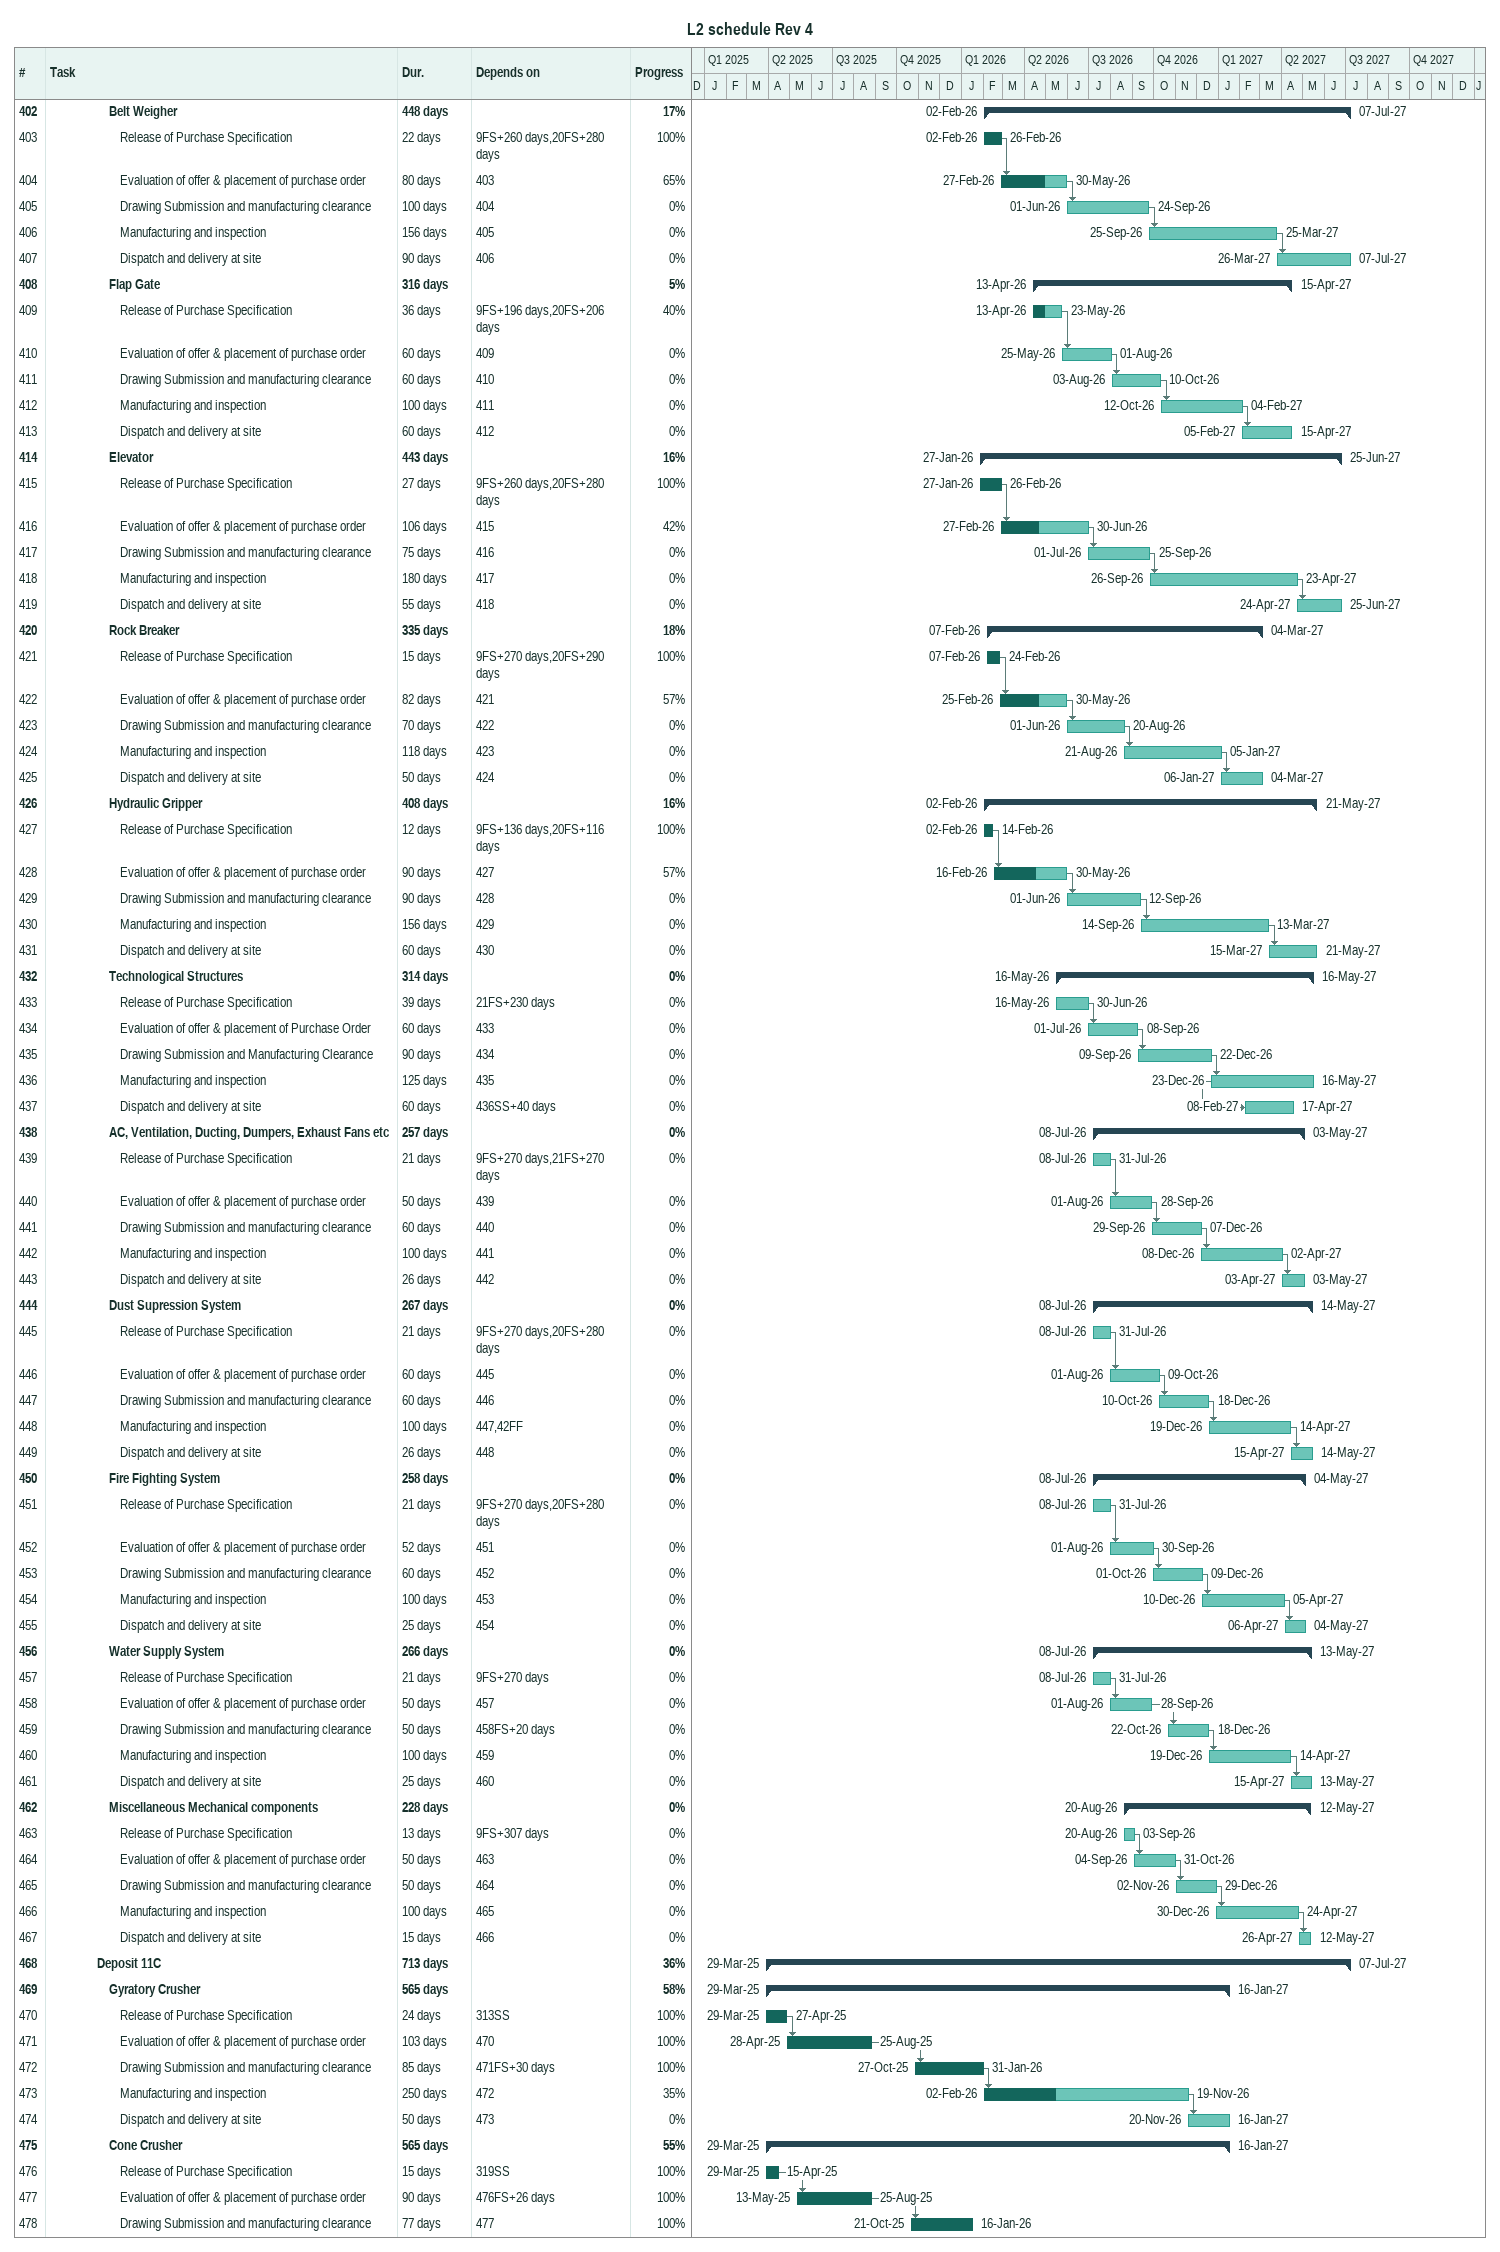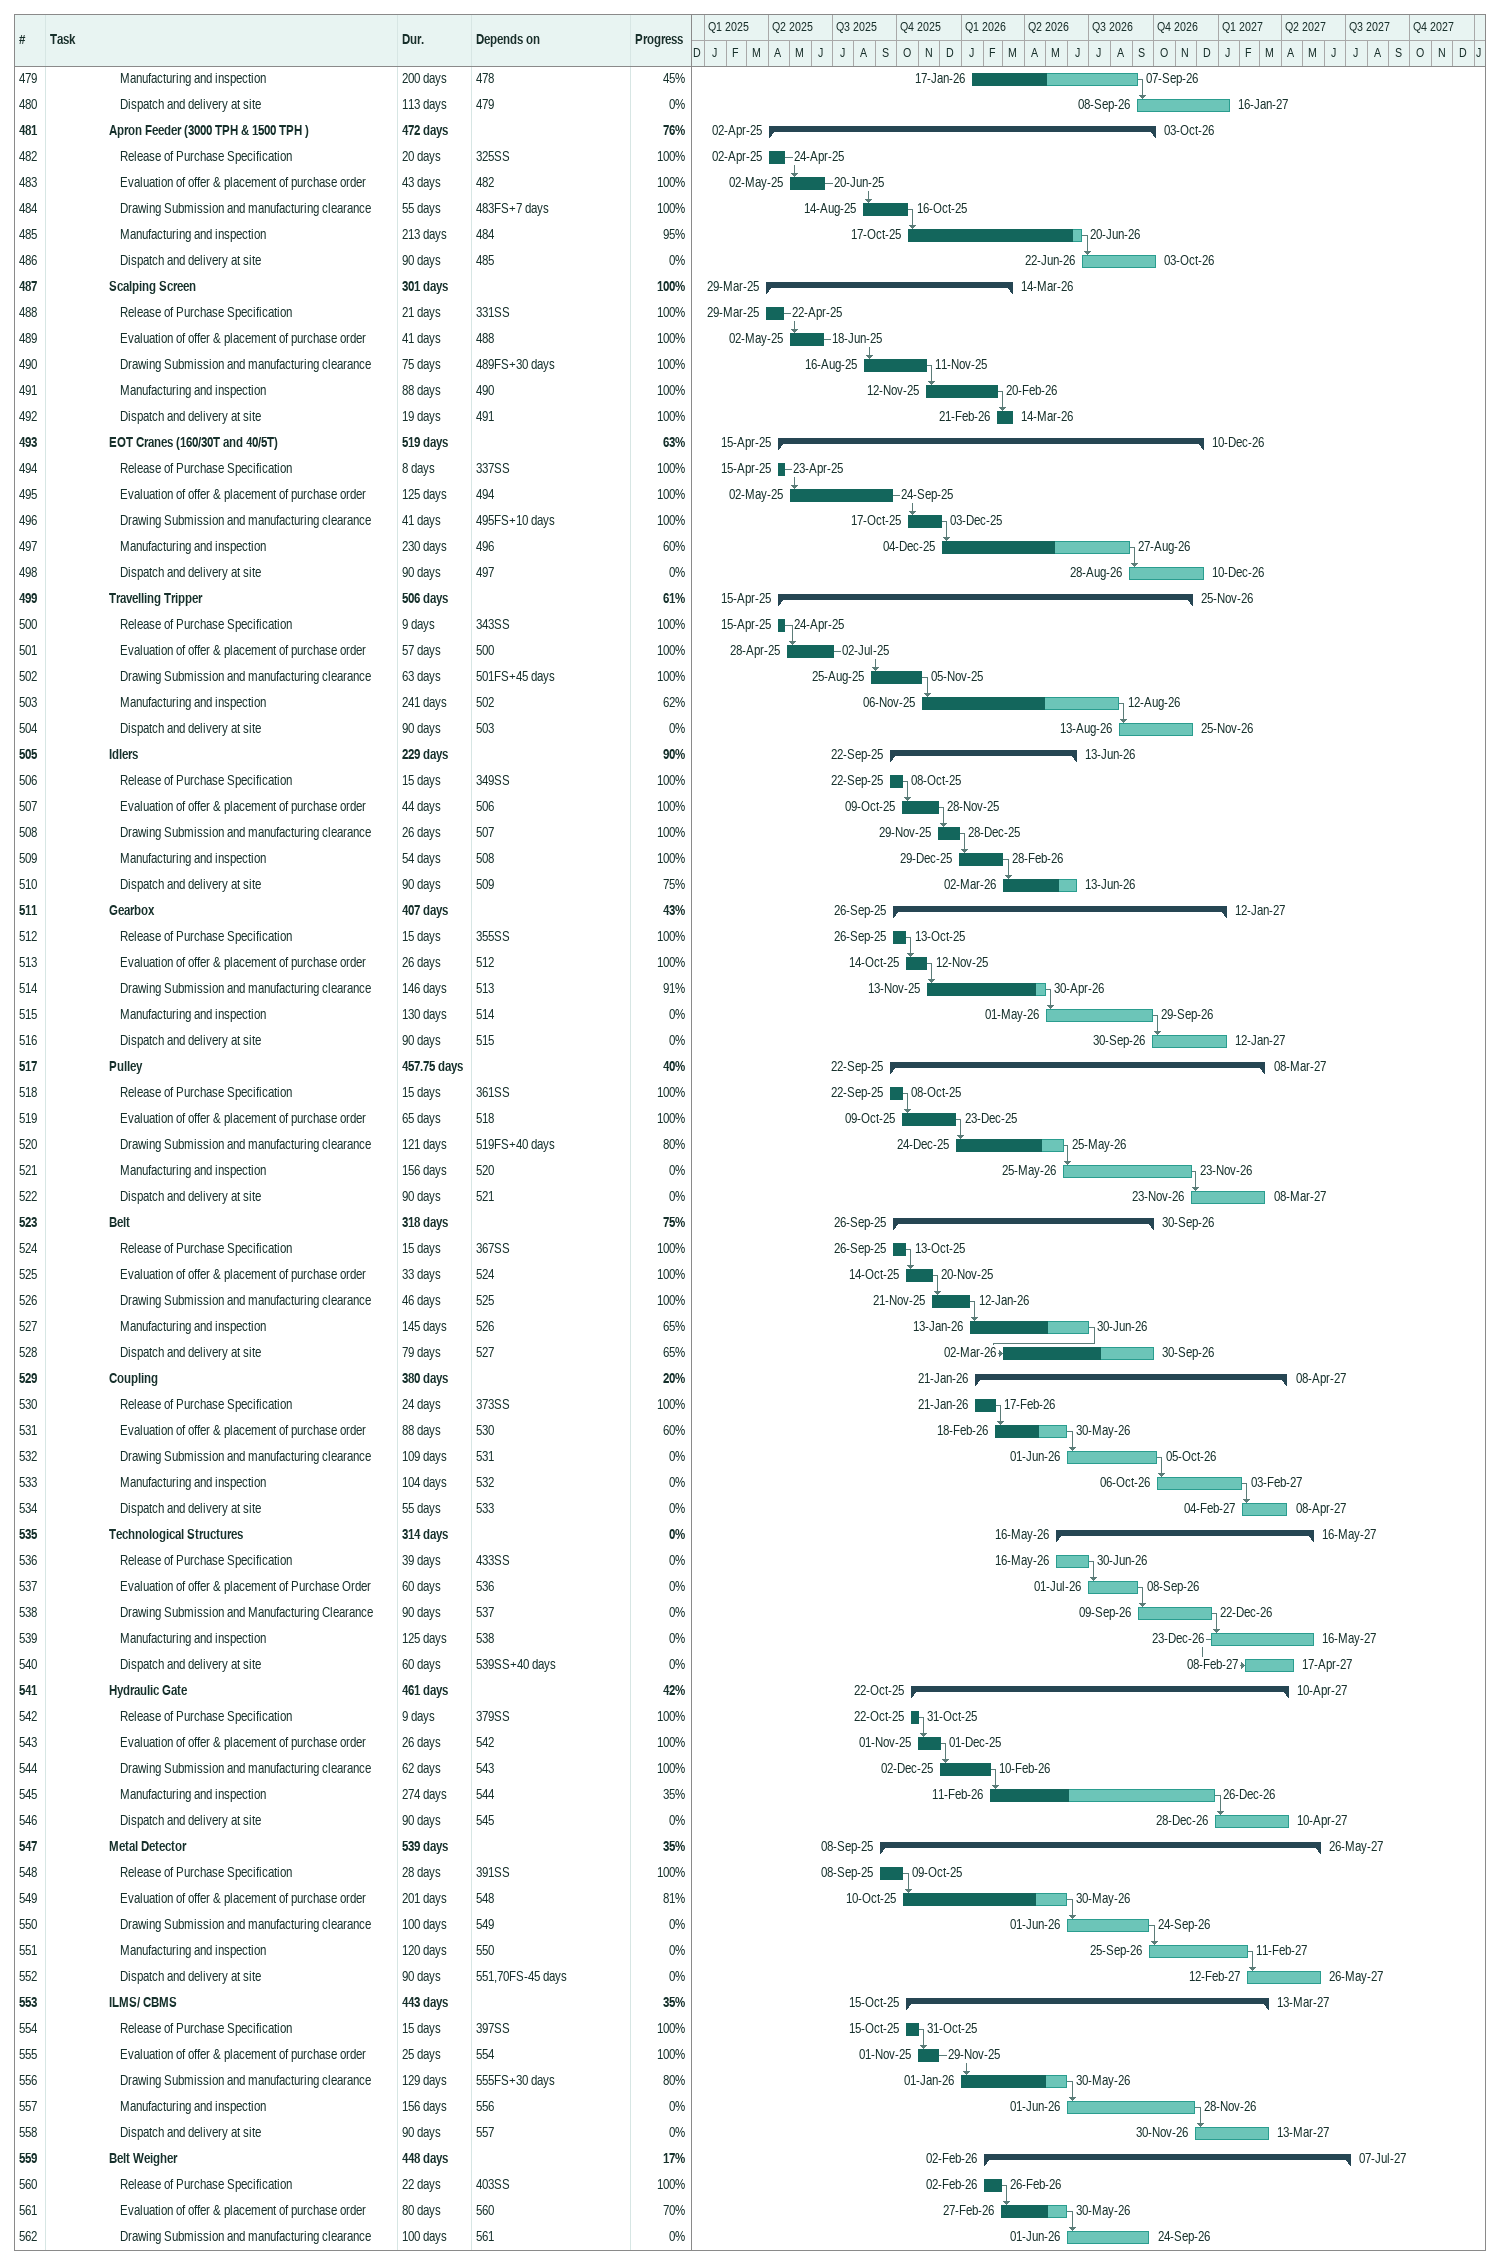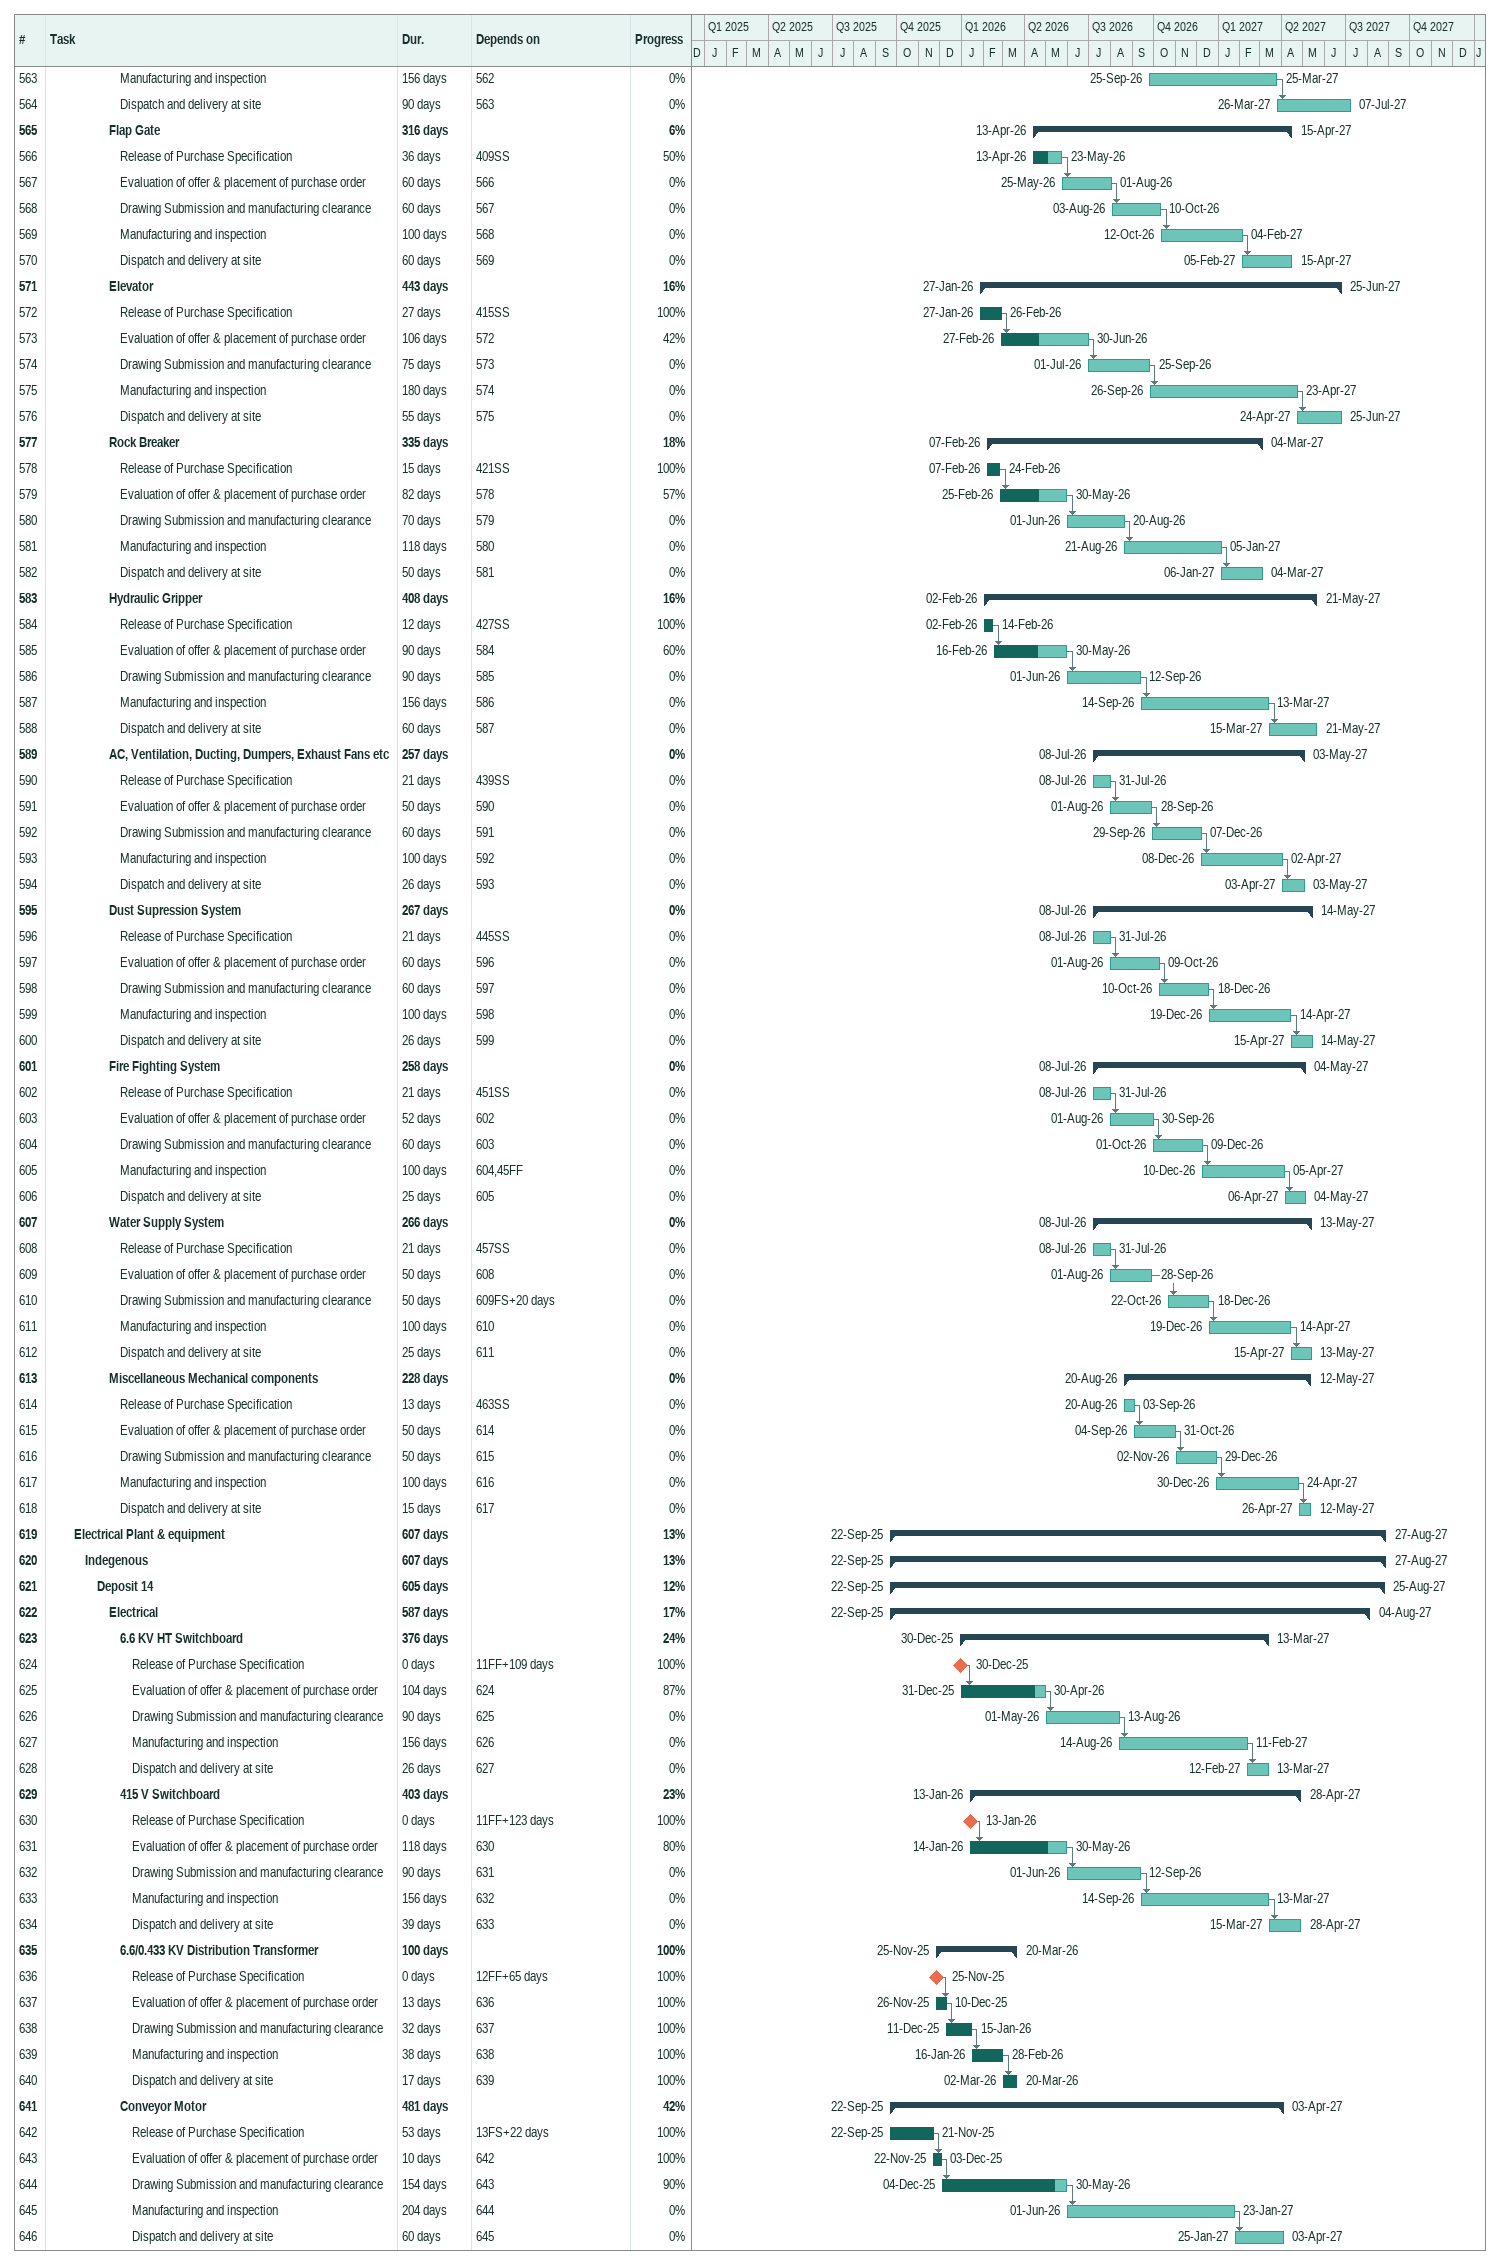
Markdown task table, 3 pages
L2 schedule Rev 4

| ID | Level | Task | Duration | Start | Finish | Predecessors | % complete |
|---|---|---|---|---|---|---|---|
| 402 | 6 | **Belt Weigher** | 448d | 2026-02-02 | 2027-07-07 |  | 17 |
| 403 | 7 | Release of Purchase Specification | 22d | 2026-02-02 | 2026-02-26 | 9FS+260d, 20FS+280d | 100 |
| 404 | 7 | Evaluation of offer & placement of purchase order | 80d | 2026-02-27 | 2026-05-30 | 403 | 65 |
| 405 | 7 | Drawing Submission and manufacturing clearance | 100d | 2026-06-01 | 2026-09-24 | 404 | 0 |
| 406 | 7 | Manufacturing and inspection | 156d | 2026-09-25 | 2027-03-25 | 405 | 0 |
| 407 | 7 | Dispatch and delivery at site | 90d | 2027-03-26 | 2027-07-07 | 406 | 0 |
| 408 | 6 | **Flap Gate** | 316d | 2026-04-13 | 2027-04-15 |  | 5 |
| 409 | 7 | Release of Purchase Specification | 36d | 2026-04-13 | 2026-05-23 | 9FS+196d, 20FS+206d | 40 |
| 410 | 7 | Evaluation of offer & placement of purchase order | 60d | 2026-05-25 | 2026-08-01 | 409 | 0 |
| 411 | 7 | Drawing Submission and manufacturing clearance | 60d | 2026-08-03 | 2026-10-10 | 410 | 0 |
| 412 | 7 | Manufacturing and inspection | 100d | 2026-10-12 | 2027-02-04 | 411 | 0 |
| 413 | 7 | Dispatch and delivery at site | 60d | 2027-02-05 | 2027-04-15 | 412 | 0 |
| 414 | 6 | **Elevator** | 443d | 2026-01-27 | 2027-06-25 |  | 16 |
| 415 | 7 | Release of Purchase Specification | 27d | 2026-01-27 | 2026-02-26 | 9FS+260d, 20FS+280d | 100 |
| 416 | 7 | Evaluation of offer & placement of purchase order | 106d | 2026-02-27 | 2026-06-30 | 415 | 42 |
| 417 | 7 | Drawing Submission and manufacturing clearance | 75d | 2026-07-01 | 2026-09-25 | 416 | 0 |
| 418 | 7 | Manufacturing and inspection | 180d | 2026-09-26 | 2027-04-23 | 417 | 0 |
| 419 | 7 | Dispatch and delivery at site | 55d | 2027-04-24 | 2027-06-25 | 418 | 0 |
| 420 | 6 | **Rock Breaker** | 335d | 2026-02-07 | 2027-03-04 |  | 18 |
| 421 | 7 | Release of Purchase Specification | 15d | 2026-02-07 | 2026-02-24 | 9FS+270d, 20FS+290d | 100 |
| 422 | 7 | Evaluation of offer & placement of purchase order | 82d | 2026-02-25 | 2026-05-30 | 421 | 57 |
| 423 | 7 | Drawing Submission and manufacturing clearance | 70d | 2026-06-01 | 2026-08-20 | 422 | 0 |
| 424 | 7 | Manufacturing and inspection | 118d | 2026-08-21 | 2027-01-05 | 423 | 0 |
| 425 | 7 | Dispatch and delivery at site | 50d | 2027-01-06 | 2027-03-04 | 424 | 0 |
| 426 | 6 | **Hydraulic Gripper** | 408d | 2026-02-02 | 2027-05-21 |  | 16 |
| 427 | 7 | Release of Purchase Specification | 12d | 2026-02-02 | 2026-02-14 | 9FS+136d, 20FS+116d | 100 |
| 428 | 7 | Evaluation of offer & placement of purchase order | 90d | 2026-02-16 | 2026-05-30 | 427 | 57 |
| 429 | 7 | Drawing Submission and manufacturing clearance | 90d | 2026-06-01 | 2026-09-12 | 428 | 0 |
| 430 | 7 | Manufacturing and inspection | 156d | 2026-09-14 | 2027-03-13 | 429 | 0 |
| 431 | 7 | Dispatch and delivery at site | 60d | 2027-03-15 | 2027-05-21 | 430 | 0 |
| 432 | 6 | **Technological Structures** | 314d | 2026-05-16 | 2027-05-16 |  | 0 |
| 433 | 7 | Release of Purchase Specification | 39d | 2026-05-16 | 2026-06-30 | 21FS+230d | 0 |
| 434 | 7 | Evaluation of offer & placement of Purchase Order | 60d | 2026-07-01 | 2026-09-08 | 433 | 0 |
| 435 | 7 | Drawing Submission and Manufacturing Clearance | 90d | 2026-09-09 | 2026-12-22 | 434 | 0 |
| 436 | 7 | Manufacturing and inspection | 125d | 2026-12-23 | 2027-05-16 | 435 | 0 |
| 437 | 7 | Dispatch and delivery at site | 60d | 2027-02-08 | 2027-04-17 | 436SS+40d | 0 |
| 438 | 6 | **AC, Ventilation, Ducting, Dumpers, Exhaust Fans etc** | 257d | 2026-07-08 | 2027-05-03 |  | 0 |
| 439 | 7 | Release of Purchase Specification | 21d | 2026-07-08 | 2026-07-31 | 9FS+270d, 21FS+270d | 0 |
| 440 | 7 | Evaluation of offer & placement of purchase order | 50d | 2026-08-01 | 2026-09-28 | 439 | 0 |
| 441 | 7 | Drawing Submission and manufacturing clearance | 60d | 2026-09-29 | 2026-12-07 | 440 | 0 |
| 442 | 7 | Manufacturing and inspection | 100d | 2026-12-08 | 2027-04-02 | 441 | 0 |
| 443 | 7 | Dispatch and delivery at site | 26d | 2027-04-03 | 2027-05-03 | 442 | 0 |
| 444 | 6 | **Dust Supression System** | 267d | 2026-07-08 | 2027-05-14 |  | 0 |
| 445 | 7 | Release of Purchase Specification | 21d | 2026-07-08 | 2026-07-31 | 9FS+270d, 20FS+280d | 0 |
| 446 | 7 | Evaluation of offer & placement of purchase order | 60d | 2026-08-01 | 2026-10-09 | 445 | 0 |
| 447 | 7 | Drawing Submission and manufacturing clearance | 60d | 2026-10-10 | 2026-12-18 | 446 | 0 |
| 448 | 7 | Manufacturing and inspection | 100d | 2026-12-19 | 2027-04-14 | 447, 42FF | 0 |
| 449 | 7 | Dispatch and delivery at site | 26d | 2027-04-15 | 2027-05-14 | 448 | 0 |
| 450 | 6 | **Fire Fighting System** | 258d | 2026-07-08 | 2027-05-04 |  | 0 |
| 451 | 7 | Release of Purchase Specification | 21d | 2026-07-08 | 2026-07-31 | 9FS+270d, 20FS+280d | 0 |
| 452 | 7 | Evaluation of offer & placement of purchase order | 52d | 2026-08-01 | 2026-09-30 | 451 | 0 |
| 453 | 7 | Drawing Submission and manufacturing clearance | 60d | 2026-10-01 | 2026-12-09 | 452 | 0 |
| 454 | 7 | Manufacturing and inspection | 100d | 2026-12-10 | 2027-04-05 | 453 | 0 |
| 455 | 7 | Dispatch and delivery at site | 25d | 2027-04-06 | 2027-05-04 | 454 | 0 |
| 456 | 6 | **Water Supply System** | 266d | 2026-07-08 | 2027-05-13 |  | 0 |
| 457 | 7 | Release of Purchase Specification | 21d | 2026-07-08 | 2026-07-31 | 9FS+270d | 0 |
| 458 | 7 | Evaluation of offer & placement of purchase order | 50d | 2026-08-01 | 2026-09-28 | 457 | 0 |
| 459 | 7 | Drawing Submission and manufacturing clearance | 50d | 2026-10-22 | 2026-12-18 | 458FS+20d | 0 |
| 460 | 7 | Manufacturing and inspection | 100d | 2026-12-19 | 2027-04-14 | 459 | 0 |
| 461 | 7 | Dispatch and delivery at site | 25d | 2027-04-15 | 2027-05-13 | 460 | 0 |
| 462 | 6 | **Miscellaneous Mechanical components** | 228d | 2026-08-20 | 2027-05-12 |  | 0 |
| 463 | 7 | Release of Purchase Specification | 13d | 2026-08-20 | 2026-09-03 | 9FS+307d | 0 |
| 464 | 7 | Evaluation of offer & placement of purchase order | 50d | 2026-09-04 | 2026-10-31 | 463 | 0 |
| 465 | 7 | Drawing Submission and manufacturing clearance | 50d | 2026-11-02 | 2026-12-29 | 464 | 0 |
| 466 | 7 | Manufacturing and inspection | 100d | 2026-12-30 | 2027-04-24 | 465 | 0 |
| 467 | 7 | Dispatch and delivery at site | 15d | 2027-04-26 | 2027-05-12 | 466 | 0 |
| 468 | 5 | **Deposit 11C** | 713d | 2025-03-29 | 2027-07-07 |  | 36 |
| 469 | 6 | **Gyratory Crusher** | 565d | 2025-03-29 | 2027-01-16 |  | 58 |
| 470 | 7 | Release of Purchase Specification | 24d | 2025-03-29 | 2025-04-27 | 313SS | 100 |
| 471 | 7 | Evaluation of offer & placement of purchase order | 103d | 2025-04-28 | 2025-08-25 | 470 | 100 |
| 472 | 7 | Drawing Submission and manufacturing clearance | 85d | 2025-10-27 | 2026-01-31 | 471FS+30d | 100 |
| 473 | 7 | Manufacturing and inspection | 250d | 2026-02-02 | 2026-11-19 | 472 | 35 |
| 474 | 7 | Dispatch and delivery at site | 50d | 2026-11-20 | 2027-01-16 | 473 | 0 |
| 475 | 6 | **Cone Crusher** | 565d | 2025-03-29 | 2027-01-16 |  | 55 |
| 476 | 7 | Release of Purchase Specification | 15d | 2025-03-29 | 2025-04-15 | 319SS | 100 |
| 477 | 7 | Evaluation of offer & placement of purchase order | 90d | 2025-05-13 | 2025-08-25 | 476FS+26d | 100 |
| 478 | 7 | Drawing Submission and manufacturing clearance | 77d | 2025-10-21 | 2026-01-16 | 477 | 100 |
| 479 | 7 | Manufacturing and inspection | 200d | 2026-01-17 | 2026-09-07 | 478 | 45 |
| 480 | 7 | Dispatch and delivery at site | 113d | 2026-09-08 | 2027-01-16 | 479 | 0 |
| 481 | 6 | **Apron Feeder (3000 TPH & 1500 TPH )** | 472d | 2025-04-02 | 2026-10-03 |  | 76 |
| 482 | 7 | Release of Purchase Specification | 20d | 2025-04-02 | 2025-04-24 | 325SS | 100 |
| 483 | 7 | Evaluation of offer & placement of purchase order | 43d | 2025-05-02 | 2025-06-20 | 482 | 100 |
| 484 | 7 | Drawing Submission and manufacturing clearance | 55d | 2025-08-14 | 2025-10-16 | 483FS+7d | 100 |
| 485 | 7 | Manufacturing and inspection | 213d | 2025-10-17 | 2026-06-20 | 484 | 95 |
| 486 | 7 | Dispatch and delivery at site | 90d | 2026-06-22 | 2026-10-03 | 485 | 0 |
| 487 | 6 | **Scalping Screen** | 301d | 2025-03-29 | 2026-03-14 |  | 100 |
| 488 | 7 | Release of Purchase Specification | 21d | 2025-03-29 | 2025-04-22 | 331SS | 100 |
| 489 | 7 | Evaluation of offer & placement of purchase order | 41d | 2025-05-02 | 2025-06-18 | 488 | 100 |
| 490 | 7 | Drawing Submission and manufacturing clearance | 75d | 2025-08-16 | 2025-11-11 | 489FS+30d | 100 |
| 491 | 7 | Manufacturing and inspection | 88d | 2025-11-12 | 2026-02-20 | 490 | 100 |
| 492 | 7 | Dispatch and delivery at site | 19d | 2026-02-21 | 2026-03-14 | 491 | 100 |
| 493 | 6 | **EOT Cranes (160/30T and 40/5T)** | 519d | 2025-04-15 | 2026-12-10 |  | 63 |
| 494 | 7 | Release of Purchase Specification | 8d | 2025-04-15 | 2025-04-23 | 337SS | 100 |
| 495 | 7 | Evaluation of offer & placement of purchase order | 125d | 2025-05-02 | 2025-09-24 | 494 | 100 |
| 496 | 7 | Drawing Submission and manufacturing clearance | 41d | 2025-10-17 | 2025-12-03 | 495FS+10d | 100 |
| 497 | 7 | Manufacturing and inspection | 230d | 2025-12-04 | 2026-08-27 | 496 | 60 |
| 498 | 7 | Dispatch and delivery at site | 90d | 2026-08-28 | 2026-12-10 | 497 | 0 |
| 499 | 6 | **Travelling Tripper** | 506d | 2025-04-15 | 2026-11-25 |  | 61 |
| 500 | 7 | Release of Purchase Specification | 9d | 2025-04-15 | 2025-04-24 | 343SS | 100 |
| 501 | 7 | Evaluation of offer & placement of purchase order | 57d | 2025-04-28 | 2025-07-02 | 500 | 100 |
| 502 | 7 | Drawing Submission and manufacturing clearance | 63d | 2025-08-25 | 2025-11-05 | 501FS+45d | 100 |
| 503 | 7 | Manufacturing and inspection | 241d | 2025-11-06 | 2026-08-12 | 502 | 62 |
| 504 | 7 | Dispatch and delivery at site | 90d | 2026-08-13 | 2026-11-25 | 503 | 0 |
| 505 | 6 | **Idlers** | 229d | 2025-09-22 | 2026-06-13 |  | 90 |
| 506 | 7 | Release of Purchase Specification | 15d | 2025-09-22 | 2025-10-08 | 349SS | 100 |
| 507 | 7 | Evaluation of offer & placement of purchase order | 44d | 2025-10-09 | 2025-11-28 | 506 | 100 |
| 508 | 7 | Drawing Submission and manufacturing clearance | 26d | 2025-11-29 | 2025-12-28 | 507 | 100 |
| 509 | 7 | Manufacturing and inspection | 54d | 2025-12-29 | 2026-02-28 | 508 | 100 |
| 510 | 7 | Dispatch and delivery at site | 90d | 2026-03-02 | 2026-06-13 | 509 | 75 |
| 511 | 6 | **Gearbox** | 407d | 2025-09-26 | 2027-01-12 |  | 43 |
| 512 | 7 | Release of Purchase Specification | 15d | 2025-09-26 | 2025-10-13 | 355SS | 100 |
| 513 | 7 | Evaluation of offer & placement of purchase order | 26d | 2025-10-14 | 2025-11-12 | 512 | 100 |
| 514 | 7 | Drawing Submission and manufacturing clearance | 146d | 2025-11-13 | 2026-04-30 | 513 | 91 |
| 515 | 7 | Manufacturing and inspection | 130d | 2026-05-01 | 2026-09-29 | 514 | 0 |
| 516 | 7 | Dispatch and delivery at site | 90d | 2026-09-30 | 2027-01-12 | 515 | 0 |
| 517 | 6 | **Pulley** | 457.75d | 2025-09-22 | 2027-03-08 |  | 40 |
| 518 | 7 | Release of Purchase Specification | 15d | 2025-09-22 | 2025-10-08 | 361SS | 100 |
| 519 | 7 | Evaluation of offer & placement of purchase order | 65d | 2025-10-09 | 2025-12-23 | 518 | 100 |
| 520 | 7 | Drawing Submission and manufacturing clearance | 121d | 2025-12-24 | 2026-05-25 | 519FS+40d | 80 |
| 521 | 7 | Manufacturing and inspection | 156d | 2026-05-25 | 2026-11-23 | 520 | 0 |
| 522 | 7 | Dispatch and delivery at site | 90d | 2026-11-23 | 2027-03-08 | 521 | 0 |
| 523 | 6 | **Belt** | 318d | 2025-09-26 | 2026-09-30 |  | 75 |
| 524 | 7 | Release of Purchase Specification | 15d | 2025-09-26 | 2025-10-13 | 367SS | 100 |
| 525 | 7 | Evaluation of offer & placement of purchase order | 33d | 2025-10-14 | 2025-11-20 | 524 | 100 |
| 526 | 7 | Drawing Submission and manufacturing clearance | 46d | 2025-11-21 | 2026-01-12 | 525 | 100 |
| 527 | 7 | Manufacturing and inspection | 145d | 2026-01-13 | 2026-06-30 | 526 | 65 |
| 528 | 7 | Dispatch and delivery at site | 79d | 2026-03-02 | 2026-09-30 | 527 | 65 |
| 529 | 6 | **Coupling** | 380d | 2026-01-21 | 2027-04-08 |  | 20 |
| 530 | 7 | Release of Purchase Specification | 24d | 2026-01-21 | 2026-02-17 | 373SS | 100 |
| 531 | 7 | Evaluation of offer & placement of purchase order | 88d | 2026-02-18 | 2026-05-30 | 530 | 60 |
| 532 | 7 | Drawing Submission and manufacturing clearance | 109d | 2026-06-01 | 2026-10-05 | 531 | 0 |
| 533 | 7 | Manufacturing and inspection | 104d | 2026-10-06 | 2027-02-03 | 532 | 0 |
| 534 | 7 | Dispatch and delivery at site | 55d | 2027-02-04 | 2027-04-08 | 533 | 0 |
| 535 | 6 | **Technological Structures** | 314d | 2026-05-16 | 2027-05-16 |  | 0 |
| 536 | 7 | Release of Purchase Specification | 39d | 2026-05-16 | 2026-06-30 | 433SS | 0 |
| 537 | 7 | Evaluation of offer & placement of Purchase Order | 60d | 2026-07-01 | 2026-09-08 | 536 | 0 |
| 538 | 7 | Drawing Submission and Manufacturing Clearance | 90d | 2026-09-09 | 2026-12-22 | 537 | 0 |
| 539 | 7 | Manufacturing and inspection | 125d | 2026-12-23 | 2027-05-16 | 538 | 0 |
| 540 | 7 | Dispatch and delivery at site | 60d | 2027-02-08 | 2027-04-17 | 539SS+40d | 0 |
| 541 | 6 | **Hydraulic Gate** | 461d | 2025-10-22 | 2027-04-10 |  | 42 |
| 542 | 7 | Release of Purchase Specification | 9d | 2025-10-22 | 2025-10-31 | 379SS | 100 |
| 543 | 7 | Evaluation of offer & placement of purchase order | 26d | 2025-11-01 | 2025-12-01 | 542 | 100 |
| 544 | 7 | Drawing Submission and manufacturing clearance | 62d | 2025-12-02 | 2026-02-10 | 543 | 100 |
| 545 | 7 | Manufacturing and inspection | 274d | 2026-02-11 | 2026-12-26 | 544 | 35 |
| 546 | 7 | Dispatch and delivery at site | 90d | 2026-12-28 | 2027-04-10 | 545 | 0 |
| 547 | 6 | **Metal Detector** | 539d | 2025-09-08 | 2027-05-26 |  | 35 |
| 548 | 7 | Release of Purchase Specification | 28d | 2025-09-08 | 2025-10-09 | 391SS | 100 |
| 549 | 7 | Evaluation of offer & placement of purchase order | 201d | 2025-10-10 | 2026-05-30 | 548 | 81 |
| 550 | 7 | Drawing Submission and manufacturing clearance | 100d | 2026-06-01 | 2026-09-24 | 549 | 0 |
| 551 | 7 | Manufacturing and inspection | 120d | 2026-09-25 | 2027-02-11 | 550 | 0 |
| 552 | 7 | Dispatch and delivery at site | 90d | 2027-02-12 | 2027-05-26 | 551, 70FS-45d | 0 |
| 553 | 6 | **ILMS/ CBMS** | 443d | 2025-10-15 | 2027-03-13 |  | 35 |
| 554 | 7 | Release of Purchase Specification | 15d | 2025-10-15 | 2025-10-31 | 397SS | 100 |
| 555 | 7 | Evaluation of offer & placement of purchase order | 25d | 2025-11-01 | 2025-11-29 | 554 | 100 |
| 556 | 7 | Drawing Submission and manufacturing clearance | 129d | 2026-01-01 | 2026-05-30 | 555FS+30d | 80 |
| 557 | 7 | Manufacturing and inspection | 156d | 2026-06-01 | 2026-11-28 | 556 | 0 |
| 558 | 7 | Dispatch and delivery at site | 90d | 2026-11-30 | 2027-03-13 | 557 | 0 |
| 559 | 6 | **Belt Weigher** | 448d | 2026-02-02 | 2027-07-07 |  | 17 |
| 560 | 7 | Release of Purchase Specification | 22d | 2026-02-02 | 2026-02-26 | 403SS | 100 |
| 561 | 7 | Evaluation of offer & placement of purchase order | 80d | 2026-02-27 | 2026-05-30 | 560 | 70 |
| 562 | 7 | Drawing Submission and manufacturing clearance | 100d | 2026-06-01 | 2026-09-24 | 561 | 0 |
| 563 | 7 | Manufacturing and inspection | 156d | 2026-09-25 | 2027-03-25 | 562 | 0 |
| 564 | 7 | Dispatch and delivery at site | 90d | 2027-03-26 | 2027-07-07 | 563 | 0 |
| 565 | 6 | **Flap Gate** | 316d | 2026-04-13 | 2027-04-15 |  | 6 |
| 566 | 7 | Release of Purchase Specification | 36d | 2026-04-13 | 2026-05-23 | 409SS | 50 |
| 567 | 7 | Evaluation of offer & placement of purchase order | 60d | 2026-05-25 | 2026-08-01 | 566 | 0 |
| 568 | 7 | Drawing Submission and manufacturing clearance | 60d | 2026-08-03 | 2026-10-10 | 567 | 0 |
| 569 | 7 | Manufacturing and inspection | 100d | 2026-10-12 | 2027-02-04 | 568 | 0 |
| 570 | 7 | Dispatch and delivery at site | 60d | 2027-02-05 | 2027-04-15 | 569 | 0 |
| 571 | 6 | **Elevator** | 443d | 2026-01-27 | 2027-06-25 |  | 16 |
| 572 | 7 | Release of Purchase Specification | 27d | 2026-01-27 | 2026-02-26 | 415SS | 100 |
| 573 | 7 | Evaluation of offer & placement of purchase order | 106d | 2026-02-27 | 2026-06-30 | 572 | 42 |
| 574 | 7 | Drawing Submission and manufacturing clearance | 75d | 2026-07-01 | 2026-09-25 | 573 | 0 |
| 575 | 7 | Manufacturing and inspection | 180d | 2026-09-26 | 2027-04-23 | 574 | 0 |
| 576 | 7 | Dispatch and delivery at site | 55d | 2027-04-24 | 2027-06-25 | 575 | 0 |
| 577 | 6 | **Rock Breaker** | 335d | 2026-02-07 | 2027-03-04 |  | 18 |
| 578 | 7 | Release of Purchase Specification | 15d | 2026-02-07 | 2026-02-24 | 421SS | 100 |
| 579 | 7 | Evaluation of offer & placement of purchase order | 82d | 2026-02-25 | 2026-05-30 | 578 | 57 |
| 580 | 7 | Drawing Submission and manufacturing clearance | 70d | 2026-06-01 | 2026-08-20 | 579 | 0 |
| 581 | 7 | Manufacturing and inspection | 118d | 2026-08-21 | 2027-01-05 | 580 | 0 |
| 582 | 7 | Dispatch and delivery at site | 50d | 2027-01-06 | 2027-03-04 | 581 | 0 |
| 583 | 6 | **Hydraulic Gripper** | 408d | 2026-02-02 | 2027-05-21 |  | 16 |
| 584 | 7 | Release of Purchase Specification | 12d | 2026-02-02 | 2026-02-14 | 427SS | 100 |
| 585 | 7 | Evaluation of offer & placement of purchase order | 90d | 2026-02-16 | 2026-05-30 | 584 | 60 |
| 586 | 7 | Drawing Submission and manufacturing clearance | 90d | 2026-06-01 | 2026-09-12 | 585 | 0 |
| 587 | 7 | Manufacturing and inspection | 156d | 2026-09-14 | 2027-03-13 | 586 | 0 |
| 588 | 7 | Dispatch and delivery at site | 60d | 2027-03-15 | 2027-05-21 | 587 | 0 |
| 589 | 6 | **AC, Ventilation, Ducting, Dumpers, Exhaust Fans etc** | 257d | 2026-07-08 | 2027-05-03 |  | 0 |
| 590 | 7 | Release of Purchase Specification | 21d | 2026-07-08 | 2026-07-31 | 439SS | 0 |
| 591 | 7 | Evaluation of offer & placement of purchase order | 50d | 2026-08-01 | 2026-09-28 | 590 | 0 |
| 592 | 7 | Drawing Submission and manufacturing clearance | 60d | 2026-09-29 | 2026-12-07 | 591 | 0 |
| 593 | 7 | Manufacturing and inspection | 100d | 2026-12-08 | 2027-04-02 | 592 | 0 |
| 594 | 7 | Dispatch and delivery at site | 26d | 2027-04-03 | 2027-05-03 | 593 | 0 |
| 595 | 6 | **Dust Supression System** | 267d | 2026-07-08 | 2027-05-14 |  | 0 |
| 596 | 7 | Release of Purchase Specification | 21d | 2026-07-08 | 2026-07-31 | 445SS | 0 |
| 597 | 7 | Evaluation of offer & placement of purchase order | 60d | 2026-08-01 | 2026-10-09 | 596 | 0 |
| 598 | 7 | Drawing Submission and manufacturing clearance | 60d | 2026-10-10 | 2026-12-18 | 597 | 0 |
| 599 | 7 | Manufacturing and inspection | 100d | 2026-12-19 | 2027-04-14 | 598 | 0 |
| 600 | 7 | Dispatch and delivery at site | 26d | 2027-04-15 | 2027-05-14 | 599 | 0 |
| 601 | 6 | **Fire Fighting System** | 258d | 2026-07-08 | 2027-05-04 |  | 0 |
| 602 | 7 | Release of Purchase Specification | 21d | 2026-07-08 | 2026-07-31 | 451SS | 0 |
| 603 | 7 | Evaluation of offer & placement of purchase order | 52d | 2026-08-01 | 2026-09-30 | 602 | 0 |
| 604 | 7 | Drawing Submission and manufacturing clearance | 60d | 2026-10-01 | 2026-12-09 | 603 | 0 |
| 605 | 7 | Manufacturing and inspection | 100d | 2026-12-10 | 2027-04-05 | 604, 45FF | 0 |
| 606 | 7 | Dispatch and delivery at site | 25d | 2027-04-06 | 2027-05-04 | 605 | 0 |
| 607 | 6 | **Water Supply System** | 266d | 2026-07-08 | 2027-05-13 |  | 0 |
| 608 | 7 | Release of Purchase Specification | 21d | 2026-07-08 | 2026-07-31 | 457SS | 0 |
| 609 | 7 | Evaluation of offer & placement of purchase order | 50d | 2026-08-01 | 2026-09-28 | 608 | 0 |
| 610 | 7 | Drawing Submission and manufacturing clearance | 50d | 2026-10-22 | 2026-12-18 | 609FS+20d | 0 |
| 611 | 7 | Manufacturing and inspection | 100d | 2026-12-19 | 2027-04-14 | 610 | 0 |
| 612 | 7 | Dispatch and delivery at site | 25d | 2027-04-15 | 2027-05-13 | 611 | 0 |
| 613 | 6 | **Miscellaneous Mechanical components** | 228d | 2026-08-20 | 2027-05-12 |  | 0 |
| 614 | 7 | Release of Purchase Specification | 13d | 2026-08-20 | 2026-09-03 | 463SS | 0 |
| 615 | 7 | Evaluation of offer & placement of purchase order | 50d | 2026-09-04 | 2026-10-31 | 614 | 0 |
| 616 | 7 | Drawing Submission and manufacturing clearance | 50d | 2026-11-02 | 2026-12-29 | 615 | 0 |
| 617 | 7 | Manufacturing and inspection | 100d | 2026-12-30 | 2027-04-24 | 616 | 0 |
| 618 | 7 | Dispatch and delivery at site | 15d | 2027-04-26 | 2027-05-12 | 617 | 0 |
| 619 | 3 | **Electrical Plant & equipment** | 607d | 2025-09-22 | 2027-08-27 |  | 13 |
| 620 | 4 | **Indegenous** | 607d | 2025-09-22 | 2027-08-27 |  | 13 |
| 621 | 5 | **Deposit 14** | 605d | 2025-09-22 | 2027-08-25 |  | 12 |
| 622 | 6 | **Electrical** | 587d | 2025-09-22 | 2027-08-04 |  | 17 |
| 623 | 7 | **6.6 KV HT Switchboard** | 376d | 2025-12-30 | 2027-03-13 |  | 24 |
| 624 | 8 | Release of Purchase Specification | 0d | 2025-12-30 | 2025-12-30 | 11FF+109d | 100 |
| 625 | 8 | Evaluation of offer & placement of purchase order | 104d | 2025-12-31 | 2026-04-30 | 624 | 87 |
| 626 | 8 | Drawing Submission and manufacturing clearance | 90d | 2026-05-01 | 2026-08-13 | 625 | 0 |
| 627 | 8 | Manufacturing and inspection | 156d | 2026-08-14 | 2027-02-11 | 626 | 0 |
| 628 | 8 | Dispatch and delivery at site | 26d | 2027-02-12 | 2027-03-13 | 627 | 0 |
| 629 | 7 | **415 V Switchboard** | 403d | 2026-01-13 | 2027-04-28 |  | 23 |
| 630 | 8 | Release of Purchase Specification | 0d | 2026-01-13 | 2026-01-13 | 11FF+123d | 100 |
| 631 | 8 | Evaluation of offer & placement of purchase order | 118d | 2026-01-14 | 2026-05-30 | 630 | 80 |
| 632 | 8 | Drawing Submission and manufacturing clearance | 90d | 2026-06-01 | 2026-09-12 | 631 | 0 |
| 633 | 8 | Manufacturing and inspection | 156d | 2026-09-14 | 2027-03-13 | 632 | 0 |
| 634 | 8 | Dispatch and delivery at site | 39d | 2027-03-15 | 2027-04-28 | 633 | 0 |
| 635 | 7 | **6.6/0.433 KV Distribution Transformer** | 100d | 2025-11-25 | 2026-03-20 |  | 100 |
| 636 | 8 | Release of Purchase Specification | 0d | 2025-11-25 | 2025-11-25 | 12FF+65d | 100 |
| 637 | 8 | Evaluation of offer & placement of purchase order | 13d | 2025-11-26 | 2025-12-10 | 636 | 100 |
| 638 | 8 | Drawing Submission and manufacturing clearance | 32d | 2025-12-11 | 2026-01-15 | 637 | 100 |
| 639 | 8 | Manufacturing and inspection | 38d | 2026-01-16 | 2026-02-28 | 638 | 100 |
| 640 | 8 | Dispatch and delivery at site | 17d | 2026-03-02 | 2026-03-20 | 639 | 100 |
| 641 | 7 | **Conveyor Motor** | 481d | 2025-09-22 | 2027-04-03 |  | 42 |
| 642 | 8 | Release of Purchase Specification | 53d | 2025-09-22 | 2025-11-21 | 13FS+22d | 100 |
| 643 | 8 | Evaluation of offer & placement of purchase order | 10d | 2025-11-22 | 2025-12-03 | 642 | 100 |
| 644 | 8 | Drawing Submission and manufacturing clearance | 154d | 2025-12-04 | 2026-05-30 | 643 | 90 |
| 645 | 8 | Manufacturing and inspection | 204d | 2026-06-01 | 2027-01-23 | 644 | 0 |
| 646 | 8 | Dispatch and delivery at site | 60d | 2027-01-25 | 2027-04-03 | 645 | 0 |
